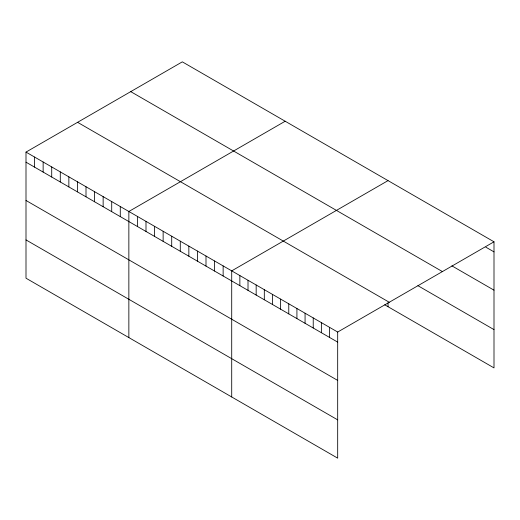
<?xml version="1.0" encoding="UTF-8"?>
<svg xmlns="http://www.w3.org/2000/svg" width="520" height="520" viewBox="0 0 520 520"><rect width="100%" height="100%" fill="white"/><g stroke="black" fill="none" stroke-linecap="round" stroke-linejoin="round"><path stroke-width="0.78" d="M26 152.1L337.682 332.046L337.682 458.153L26 278.2L26 152.1L182.319 61.848L494 241.8L494 367.9L384.735 304.811M285.175 121.231L128.856 211.484L128.856 337.584M388.031 180.615L231.712 270.868L231.712 396.968M337.682 332.046L494 241.8M485.849 247.169L494 251.882M451.88 265.85L494 290.167M130.734 91.63L442.416 271.583M417.918 285.688L494 329.615M77.584 122.317L389.266 302.263M26 162.181L337.682 342.128M26 200.467L337.682 380.413M26 239.915L337.682 419.861M388.031 302.731L388.031 306.716M329.531 327.34L329.531 337.422M321.38 322.634L321.38 332.716M313.228 317.928L313.228 328.01M305.071 313.222L305.071 323.303M296.92 308.516L296.92 318.597M288.769 303.81L288.769 313.892M280.618 299.104L280.618 309.186M272.467 294.398L272.467 304.48M264.316 289.692L264.316 299.774M256.165 284.986L256.165 295.067M248.014 280.28L248.014 290.361M239.863 275.574L239.863 285.656M223.139 265.915L223.139 275.997M214.565 260.969L214.565 271.05M205.998 256.022L205.998 266.103M197.425 251.069L197.425 261.151M188.851 246.123L188.851 256.204M180.284 241.176L180.284 251.258M171.711 236.223L171.711 246.305M163.137 231.276L163.137 241.358M154.57 226.33L154.57 236.411M145.997 221.383L145.997 231.458M137.423 216.431L137.423 226.512M120.283 206.537L120.283 216.613M111.709 201.584L111.709 211.666M103.142 196.638L103.142 206.719M94.569 191.692L94.569 201.773M86.002 186.739L86.002 196.82M77.428 181.792L77.428 191.874M68.855 176.846L68.855 186.927M60.288 171.893L60.288 181.974M51.714 166.946L51.714 177.028M43.141 162L43.141 172.081M34.574 157.047L34.574 167.128"/></g></svg>
